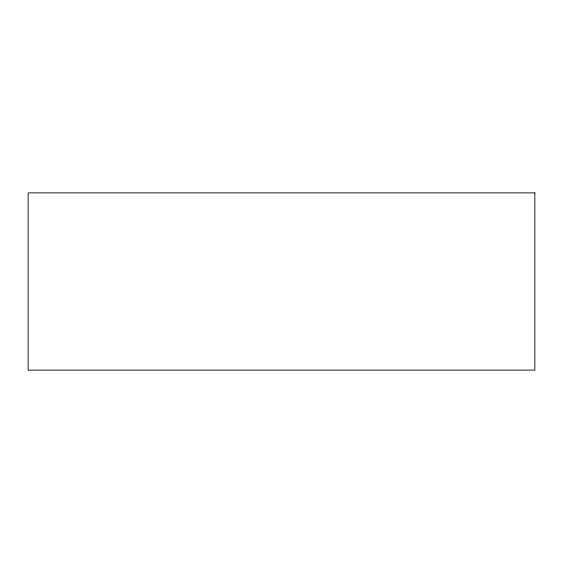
<?xml version="1.0" encoding="UTF-8"?>
<svg xmlns="http://www.w3.org/2000/svg" width="563" height="563" viewBox="0 0 563 563"><rect width="100%" height="100%" fill="white"/><g stroke="black" fill="none" stroke-linecap="round" stroke-linejoin="round"><path stroke-width="0.84" d="M534.85 192.877L28.15 192.877L28.15 370.123L534.85 370.123L534.85 192.877"/></g></svg>
